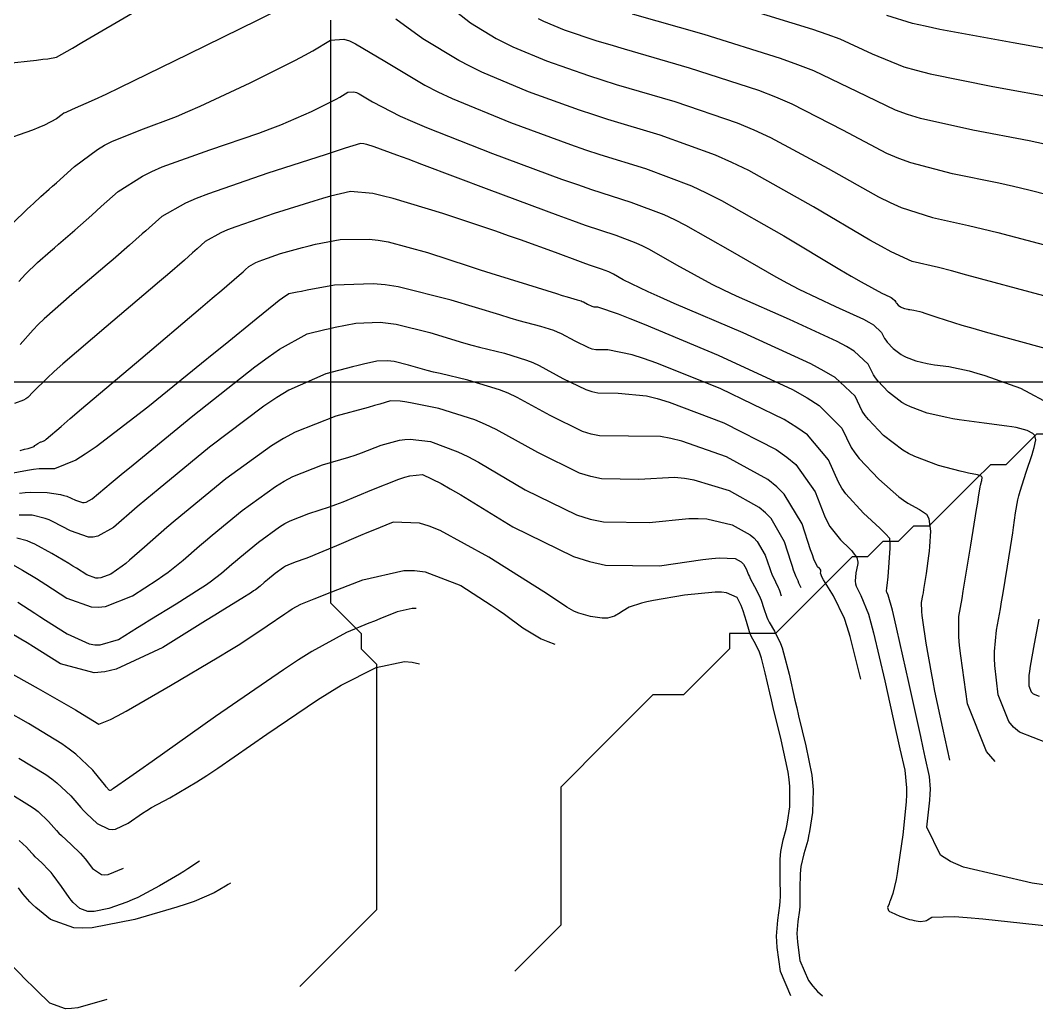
# Model space of a CAD drawing. Header units: metres. Extents: x 837117 to 838479, y 1189012 to 1191015.
# Drawn here: x 838122.7 to 838188.9, y 1189013 to 1189077.4 of the extents above; entities that cross this region are included whole.
import ezdxf

# ---------------------------------------------------------------- set-up
doc = ezdxf.new("R2010")
doc.units = ezdxf.units.M
doc.header["$LTSCALE"] = 0.3
for name, color, linetype in [('COTAS 10', 1, 'Continuous'), ('COTAS INT', 252, 'Continuous'), ('DRENAJE', 5, 'Continuous'), ('MARCO IMP', 130, 'Continuous')]:
    doc.layers.add(name, color=color, linetype=linetype)

msp = doc.modelspace()

# ---------------------------------------------------------------- linework, layer by layer
at = {"layer": 'COTAS 10'}
for points in [[(838189.402, 1189069.378), (838188.403, 1189069.592), (838184.738, 1189070.287), (838181.329, 1189071.057), (838180.492, 1189071.317), (838179.702, 1189071.598), (838177.232, 1189072.782), (838174.38, 1189074.156), (838173.348, 1189074.556), (838172.212, 1189074.965), (838167.232, 1189076.515), (838162.572, 1189077.845)], [(838122.597, 1189060.422), (838122.809, 1189060.674), (838123.023, 1189060.914), (838123.802, 1189061.666), (838124.653, 1189062.394), (838124.911, 1189062.618), (838125.179, 1189062.851), (838126.231, 1189063.775), (838127.343, 1189064.76), (838127.955, 1189065.304), (838129.053, 1189066.284), (838130.634, 1189067.299), (838131.244, 1189067.592), (838131.928, 1189067.891), (838135.022, 1189069.015), (838138.216, 1189070.102), (838138.964, 1189070.377), (838139.653, 1189070.641), (838141.65, 1189071.501), (838142.994, 1189072.173), (838143.272, 1189072.319), (838143.509, 1189072.448), (838144.025, 1189072.766), (838144.422, 1189072.795), (838144.585, 1189072.74), (838144.77, 1189072.659), (838145.629, 1189072.139), (838147.442, 1189071.199), (838148.229, 1189070.853), (838149.139, 1189070.469), (838153.457, 1189068.772), (838157.954, 1189067.105), (838158.977, 1189066.74), (838159.905, 1189066.417), (838162.452, 1189065.599), (838164.615, 1189064.786), (838165.3, 1189064.465), (838166.021, 1189064.103), (838168.938, 1189062.452), (838171.913, 1189060.724), (838172.671, 1189060.314), (838173.402, 1189059.933), (838175.806, 1189058.804), (838177.616, 1189057.974), (838177.972, 1189057.783), (838178.265, 1189057.607), (838178.799, 1189057.111), (838178.99, 1189056.712), (838179.068, 1189056.598), (838179.156, 1189056.483), (838179.56, 1189056.055), (838180.074, 1189055.667), (838180.23, 1189055.577), (838180.393, 1189055.495), (838181.032, 1189055.26), (838181.775, 1189055.089), (838182.004, 1189055.046), (838182.242, 1189055.006), (838183.185, 1189054.878), (838184.513, 1189054.595), (838184.994, 1189054.456), (838185.525, 1189054.291), (838187.849, 1189053.479), (838189.948, 1189052.353)], [(838122.637, 1189046.626), (838123.006, 1189046.668), (838123.354, 1189046.696), (838124.443, 1189046.679), (838125.307, 1189046.538), (838125.513, 1189046.486), (838125.704, 1189046.43), (838126.274, 1189046.183), (838126.732, 1189046.026), (838126.852, 1189046.026), (838126.97, 1189046.045), (838127.371, 1189046.271), (838128.61, 1189047.313), (838129.255, 1189047.846), (838130.032, 1189048.485), (838133.93, 1189051.679), (838137.964, 1189054.862), (838138.827, 1189055.494), (838139.579, 1189056.018), (838141.377, 1189057.012), (838142.518, 1189057.295), (838142.856, 1189057.371), (838143.204, 1189057.446), (838144.542, 1189057.709), (838146.133, 1189057.77), (838146.641, 1189057.719), (838147.179, 1189057.637), (838149.364, 1189057.093), (838151.554, 1189056.437), (838152.095, 1189056.285), (838152.607, 1189056.145), (838154.221, 1189055.747), (838155.672, 1189055.305), (838156.083, 1189055.137), (838156.497, 1189054.95), (838158.022, 1189054.112), (838159.519, 1189053.378), (838159.916, 1189053.256), (838160.304, 1189053.169), (838161.64, 1189053.151), (838163.476, 1189052.982), (838164.18, 1189052.801), (838164.968, 1189052.562), (838168.517, 1189051.212), (838171.926, 1189049.47), (838172.625, 1189048.984), (838173.219, 1189048.496), (838174.477, 1189046.717), (838175.075, 1189045.147), (838175.251, 1189044.79), (838175.432, 1189044.466), (838176.123, 1189043.579), (838176.726, 1189042.997), (838176.851, 1189042.867), (838176.957, 1189042.749), (838177.189, 1189042.433), (838177.249, 1189042.142), (838177.247, 1189042.04), (838177.236, 1189041.928), (838177.13, 1189041.448), (838177.082, 1189040.891), (838177.108, 1189040.731), (838177.152, 1189040.569), (838177.451, 1189039.965), (838177.94, 1189038.735), (838178.103, 1189038.179), (838178.279, 1189037.529), (838179.013, 1189034.404), (838179.708, 1189031.236), (838179.858, 1189030.56), (838179.99, 1189029.971), (838180.316, 1189028.57), (838180.42, 1189027.419), (838180.412, 1189026.989), (838180.389, 1189026.509), (838180.172, 1189024.372), (838179.879, 1189022.292), (838179.807, 1189021.848), (838179.739, 1189021.462), (838179.528, 1189020.542), (838179.361, 1189020.07), (838179.321, 1189019.965), (838179.284, 1189019.871), (838179.174, 1189019.626), (838179.241, 1189019.436), (838179.316, 1189019.377), (838179.415, 1189019.316), (838179.978, 1189019.07), (838180.623, 1189018.856), (838180.775, 1189018.814), (838180.914, 1189018.779), (838181.319, 1189018.718), (838181.635, 1189018.754), (838181.717, 1189018.781), (838181.798, 1189018.814), (838182.075, 1189018.997), (838183.543, 1189019.035), (838184.375, 1189018.977), (838185.391, 1189018.89), (838190.6, 1189018.332)], [(838172.89, 1189013.872), (838172.213, 1189015.464), (838171.993, 1189017.03), (838171.967, 1189017.404), (838171.956, 1189017.752), (838172.041, 1189018.791), (838172.177, 1189019.747), (838172.197, 1189020.043), (838172.211, 1189020.352), (838172.199, 1189021.579), (838172.192, 1189022.756), (838172.208, 1189023.032), (838172.232, 1189023.287), (838172.387, 1189024.033), (838172.58, 1189024.731), (838172.629, 1189024.957), (838172.675, 1189025.197), (838172.828, 1189026.18), (838172.826, 1189027.506), (838172.776, 1189027.961), (838172.703, 1189028.455), (838172.26, 1189030.559), (838171.744, 1189032.661), (838171.626, 1189033.154), (838171.518, 1189033.609), (838171.216, 1189034.929), (838170.977, 1189035.868), (838170.909, 1189036.081), (838170.839, 1189036.275), (838170.579, 1189036.808), (838170.327, 1189037.277), (838170.262, 1189037.43), (838170.199, 1189037.594), (838169.989, 1189038.273), (838169.779, 1189038.966), (838169.716, 1189039.139), (838169.65, 1189039.304), (838169.395, 1189039.832), (838168.704, 1189040.142), (838168.363, 1189040.17), (838167.958, 1189040.173), (838165.955, 1189039.973), (838163.928, 1189039.632), (838163.507, 1189039.546), (838163.147, 1189039.464), (838162.355, 1189039.198), (838161.968, 1189038.962), (838161.863, 1189038.899), (838161.76, 1189038.837), (838161.396, 1189038.623), (838160.939, 1189038.492), (838160.778, 1189038.483), (838160.601, 1189038.486), (838159.836, 1189038.595), (838159.073, 1189038.801), (838158.898, 1189038.865), (838158.738, 1189038.932), (838158.291, 1189039.198), (838157.302, 1189039.873), (838156.8, 1189040.196), (838156.199, 1189040.58), (838153.208, 1189042.461), (838150.039, 1189044.19), (838149.327, 1189044.478), (838148.687, 1189044.683), (838146.973, 1189044.735), (838145.649, 1189044.204), (838145.256, 1189044.042), (838144.85, 1189043.873), (838143.287, 1189043.206), (838141.877, 1189042.611), (838141.568, 1189042.486), (838141.294, 1189042.38), (838140.597, 1189042.14), (838140.11, 1189041.948), (838139.969, 1189041.872), (838139.824, 1189041.786), (838139.278, 1189041.389), (838138.785, 1189040.983), (838138.674, 1189040.89), (838138.574, 1189040.805), (838138.307, 1189040.572), (838138.004, 1189040.34), (838137.883, 1189040.256), (838137.745, 1189040.165), (838137.109, 1189039.764), (838135.868, 1189038.998), (838135.348, 1189038.675), (838134.751, 1189038.305), (838131.959, 1189036.568), (838128.937, 1189035.159), (838128.196, 1189034.995), (838127.495, 1189034.929), (838125.311, 1189035.505), (838123.551, 1189036.607), (838123.119, 1189036.872), (838122.71, 1189037.12), (838121.433, 1189037.868)], [(838189.036, 1189038.428), (838188.729, 1189036.818), (838188.473, 1189035.352), (838188.431, 1189035.034), (838188.4, 1189034.754), (838188.392, 1189034.064), (838188.538, 1189033.693), (838188.605, 1189033.616), (838188.684, 1189033.549), (838189.066, 1189033.397)], [(838134.347, 1189022.655), (838133.608, 1189022.149), (838133.34, 1189021.979), (838133.044, 1189021.797), (838131.743, 1189021.03), (838130.336, 1189020.286), (838129.973, 1189020.117), (838129.621, 1189019.965), (838128.447, 1189019.554), (838127.486, 1189019.368), (838127.27, 1189019.359), (838127.075, 1189019.368), (838126.551, 1189019.554), (838126.134, 1189019.96), (838126.007, 1189020.108), (838125.876, 1189020.272), (838125.359, 1189020.992), (838124.829, 1189021.73), (838124.689, 1189021.904), (838124.551, 1189022.066), (838124.078, 1189022.544), (838123.649, 1189022.939), (838123.54, 1189023.05), (838123.434, 1189023.16), (838123.084, 1189023.563), (838122.619, 1189024.004)]]:
    msp.add_lwpolyline(points, dxfattribs=at)
at = {"layer": 'COTAS INT'}
for points in [[(838121.717, 1189074.635), (838123.747, 1189074.861), (838124.143, 1189074.908), (838124.468, 1189074.949), (838125.04, 1189075.042), (838126.082, 1189075.644), (838126.702, 1189076.006), (838127.466, 1189076.452), (838131.423, 1189078.769)], [(838150.613, 1189078.398), (838152.008, 1189077.288), (838153.691, 1189076.27), (838154.217, 1189075.998), (838154.768, 1189075.731), (838156.972, 1189074.803), (838159.695, 1189073.85), (838160.573, 1189073.566), (838161.505, 1189073.274), (838165.32, 1189072.148), (838169.389, 1189070.762), (838170.48, 1189070.306), (838171.557, 1189069.819), (838175.32, 1189067.795), (838178.592, 1189065.948), (838179.358, 1189065.571), (838180.065, 1189065.252), (838182.113, 1189064.588), (838184.465, 1189064.084), (838185.363, 1189063.866), (838186.368, 1189063.615), (838190.887, 1189062.426)], [(838138.983, 1189077.866), (838138.112, 1189077.431), (838133.649, 1189075.237), (838129.145, 1189073.052), (838128.247, 1189072.622), (838127.501, 1189072.269), (838126.066, 1189071.628), (838125.638, 1189071.449), (838125.525, 1189071.388), (838125.416, 1189071.321), (838125.043, 1189071.038), (838124.264, 1189070.617), (838123.899, 1189070.463), (838123.468, 1189070.294), (838121.372, 1189069.551)], [(838169.985, 1189078.188), (838174.288, 1189076.878), (838175.232, 1189076.554), (838176.067, 1189076.247), (838178.188, 1189075.275), (838180.257, 1189074.422), (838181.06, 1189074.19), (838181.962, 1189073.959), (838186.05, 1189073.137), (838190.372, 1189072.345)], [(838192.341, 1189075.099), (838187.362, 1189075.986), (838182.594, 1189076.861), (838181.627, 1189077.063), (838180.812, 1189077.247), (838179.144, 1189077.768)], [(838189.371, 1189059.502), (838184.355, 1189060.845), (838183.343, 1189061.111), (838182.496, 1189061.33), (838180.801, 1189061.738), (838179.432, 1189062.35), (838178.791, 1189062.698), (838178.037, 1189063.123), (838174.364, 1189065.302), (838170.146, 1189067.65), (838169.046, 1189068.181), (838167.977, 1189068.661), (838164.364, 1189069.965), (838160.972, 1189070.988), (838160.041, 1189071.291), (838159.115, 1189071.602), (838155.8, 1189072.793), (838152.744, 1189074.079), (838151.979, 1189074.45), (838151.251, 1189074.826), (838148.916, 1189076.239), (838147.151, 1189077.521)], [(838192.404, 1189065.35), (838188.381, 1189066.385), (838187.382, 1189066.622), (838186.434, 1189066.838), (838183.425, 1189067.437), (838180.697, 1189068.154), (838179.925, 1189068.444), (838179.147, 1189068.773), (838176.276, 1189070.289), (838172.969, 1189071.987), (838171.914, 1189072.431), (838170.8, 1189072.864), (838166.276, 1189074.332), (838162.039, 1189075.56), (838161.105, 1189075.842), (838160.275, 1189076.098), (838158.143, 1189076.814), (838156.792, 1189077.382), (838156.454, 1189077.546)], [(838122.177, 1189064.211), (838123.136, 1189065.132), (838123.348, 1189065.334), (838123.537, 1189065.512), (838124.025, 1189065.961), (838124.565, 1189066.441), (838124.787, 1189066.639), (838125.04, 1189066.865), (838126.214, 1189067.915), (838127.716, 1189069.034), (838128.176, 1189069.303), (838128.655, 1189069.556), (838130.544, 1189070.321), (838132.858, 1189071.186), (838133.606, 1189071.5), (838134.399, 1189071.846), (838137.65, 1189073.369), (838140.613, 1189074.852), (838141.226, 1189075.173), (838141.749, 1189075.457), (838142.885, 1189076.159), (838143.762, 1189076.222), (838144.12, 1189076.102), (838144.529, 1189075.922), (838146.422, 1189074.776), (838149.032, 1189073.23), (838149.892, 1189072.798), (838150.811, 1189072.364), (838154.629, 1189070.783), (838158.534, 1189069.353), (838159.509, 1189069.016), (838160.438, 1189068.703), (838163.408, 1189067.782), (838166.414, 1189066.651), (838167.366, 1189066.206), (838168.369, 1189065.703), (838172.422, 1189063.408), (838176.075, 1189061.21), (838176.825, 1189060.768), (838177.463, 1189060.398), (838178.823, 1189059.664), (838179.331, 1189059.432), (838179.431, 1189059.378), (838179.513, 1189059.329), (838179.663, 1189059.189), (838179.717, 1189059.077), (838179.738, 1189059.046), (838179.763, 1189059.013), (838179.877, 1189058.893), (838180.021, 1189058.784), (838180.065, 1189058.759), (838180.11, 1189058.736), (838180.289, 1189058.67), (838180.498, 1189058.622), (838180.562, 1189058.61), (838180.629, 1189058.599), (838180.894, 1189058.563), (838181.297, 1189058.472), (838181.451, 1189058.426), (838181.624, 1189058.371), (838182.403, 1189058.096), (838184.029, 1189057.584), (838184.735, 1189057.379), (838185.553, 1189057.147), (838189.435, 1189056.082)], [(838189.572, 1189030.35), (838187.775, 1189031.063), (838187.403, 1189031.377), (838187.086, 1189031.743), (838186.397, 1189033.485), (838186.177, 1189035.395), (838186.156, 1189035.866), (838186.152, 1189036.311), (838186.281, 1189037.71), (838186.538, 1189039.1), (838186.616, 1189039.539), (838186.696, 1189040.002), (838187.006, 1189041.874), (838187.284, 1189043.641), (838187.343, 1189044.039), (838187.395, 1189044.397), (838187.518, 1189045.359), (838187.669, 1189046.191), (838187.739, 1189046.466), (838187.82, 1189046.761), (838188.215, 1189047.991), (838188.599, 1189049.143), (838188.675, 1189049.388), (838188.737, 1189049.603), (838188.851, 1189050.113), (838188.78, 1189050.391), (838188.726, 1189050.459), (838188.657, 1189050.523), (838188.286, 1189050.723), (838187.571, 1189050.901), (838187.285, 1189050.951), (838186.961, 1189051.003), (838185.477, 1189051.194), (838183.855, 1189051.413), (838183.445, 1189051.483), (838183.052, 1189051.555), (838181.774, 1189051.85), (838180.676, 1189052.253), (838180.396, 1189052.395), (838180.127, 1189052.55), (838179.244, 1189053.217), (838178.548, 1189053.953), (838178.397, 1189054.151), (838178.264, 1189054.346), (838177.934, 1189055.032), (838177.016, 1189055.886), (838176.513, 1189056.187), (838175.901, 1189056.517), (838172.789, 1189057.943), (838169.341, 1189059.468), (838168.518, 1189059.86), (838167.751, 1189060.239), (838165.453, 1189061.496), (838163.674, 1189062.504), (838163.234, 1189062.724), (838162.816, 1189062.92), (838161.496, 1189063.416), (838159.514, 1189064.077), (838158.679, 1189064.376), (838157.72, 1189064.726), (838153.221, 1189066.408), (838148.843, 1189068.061), (838147.96, 1189068.392), (838147.219, 1189068.668), (838145.733, 1189069.21), (838145.26, 1189069.353), (838145.158, 1189069.379), (838145.07, 1189069.398), (838144.857, 1189069.418), (838143.85, 1189069.109), (838143.262, 1189068.921), (838142.539, 1189068.69), (838138.809, 1189067.485), (838134.946, 1189066.143), (838134.139, 1189065.825), (838133.446, 1189065.529), (838131.893, 1189064.654), (838131.079, 1189063.928), (838130.853, 1189063.727), (838130.626, 1189063.525), (838129.803, 1189062.796), (838128.723, 1189061.857), (838128.335, 1189061.524), (838127.908, 1189061.159), (838126.043, 1189059.574), (838124.239, 1189057.983), (838123.85, 1189057.614), (838123.51, 1189057.276), (838122.679, 1189056.313)], [(838186.201, 1189029.139), (838185.634, 1189029.792), (838184.403, 1189032.907), (838183.954, 1189036.036), (838183.881, 1189036.698), (838183.83, 1189037.271), (838183.832, 1189038.603), (838184.041, 1189039.771), (838184.121, 1189040.241), (838184.21, 1189040.775), (838184.612, 1189043.232), (838184.988, 1189045.561), (838185.06, 1189046.014), (838185.119, 1189046.383), (838185.218, 1189047.024), (838185.243, 1189047.149), (838185.255, 1189047.194), (838185.269, 1189047.244), (838185.339, 1189047.459), (838185.345, 1189047.663), (838185.319, 1189047.704), (838185.28, 1189047.74), (838185.04, 1189047.817), (838184.458, 1189047.934), (838184.205, 1189047.996), (838183.911, 1189048.069), (838182.516, 1189048.44), (838180.958, 1189049.012), (838180.562, 1189049.213), (838180.18, 1189049.432), (838178.928, 1189050.379), (838177.941, 1189051.422), (838177.727, 1189051.703), (838177.538, 1189051.981), (838177.07, 1189052.953), (838175.768, 1189054.164), (838175.054, 1189054.592), (838174.185, 1189055.06), (838169.772, 1189057.083), (838165.281, 1189059.003), (838164.364, 1189059.406), (838163.588, 1189059.753), (838161.969, 1189060.54), (838161.326, 1189060.904), (838161.167, 1189060.984), (838161.017, 1189061.054), (838160.54, 1189061.233), (838159.825, 1189061.472), (838159.523, 1189061.58), (838159.177, 1189061.706), (838157.553, 1189062.313), (838155.262, 1189063.145), (838154.495, 1189063.412), (838153.672, 1189063.696), (838150.218, 1189064.855), (838146.965, 1189065.843), (838146.267, 1189066.02), (838145.658, 1189066.154), (838144.189, 1189066.285), (838142.884, 1189065.98), (838142.378, 1189065.838), (838141.808, 1189065.671), (838139.226, 1189064.863), (838136.716, 1189063.992), (838136.192, 1189063.785), (838135.742, 1189063.593), (838134.733, 1189063.024), (838134.204, 1189062.552), (838134.057, 1189062.421), (838133.909, 1189062.29), (838133.374, 1189061.816), (838132.267, 1189060.863), (838131.759, 1189060.43), (838131.163, 1189059.923), (838128.284, 1189057.482), (838125.455, 1189055.053), (838124.891, 1189054.554), (838124.423, 1189054.131), (838123.522, 1189053.227), (838123.163, 1189052.86), (838123.037, 1189052.775), (838122.898, 1189052.698), (838122.297, 1189052.477)], [(838122.666, 1189049.421), (838122.965, 1189049.492), (838123.205, 1189049.552), (838123.595, 1189049.673), (838123.639, 1189049.731), (838123.662, 1189049.75), (838123.689, 1189049.771), (838123.825, 1189049.861), (838123.98, 1189049.947), (838124.018, 1189049.966), (838124.055, 1189049.982), (838124.173, 1189050.024), (838124.267, 1189050.058), (838124.288, 1189050.07), (838124.308, 1189050.084), (838124.364, 1189050.141), (838125.335, 1189050.985), (838125.932, 1189051.494), (838126.671, 1189052.123), (838130.525, 1189055.391), (838134.419, 1189058.688), (838135.183, 1189059.336), (838135.811, 1189059.869), (838136.946, 1189060.837), (838137.193, 1189061.056), (838137.329, 1189061.176), (838137.572, 1189061.394), (838138.037, 1189061.656), (838138.245, 1189061.744), (838138.487, 1189061.84), (838139.643, 1189062.242), (838141.077, 1189062.653), (838141.494, 1189062.755), (838141.918, 1189062.851), (838143.522, 1189063.153), (838145.404, 1189063.187), (838146.005, 1189063.113), (838146.64, 1189063.004), (838149.221, 1189062.311), (838151.924, 1189061.427), (838152.637, 1189061.197), (838153.334, 1189060.973), (838155.722, 1189060.22), (838157.611, 1189059.637), (838157.993, 1189059.521), (838158.315, 1189059.425), (838158.968, 1189059.24), (838159.227, 1189059.161), (838159.3, 1189059.131), (838159.374, 1189059.098), (838159.647, 1189058.948), (838159.914, 1189058.817), (838159.985, 1189058.795), (838160.054, 1189058.78), (838160.293, 1189058.776), (838161.637, 1189058.318), (838162.403, 1189058.015), (838163.34, 1189057.637), (838168.147, 1189055.635), (838172.986, 1189053.385), (838173.943, 1189052.85), (838174.733, 1189052.353), (838176.206, 1189050.874), (838176.812, 1189049.615), (838177.056, 1189049.256), (838177.333, 1189048.892), (838178.611, 1189047.54), (838179.927, 1189046.399), (838180.229, 1189046.167), (838180.503, 1189045.972), (838181.264, 1189045.574), (838181.728, 1189045.259), (838181.815, 1189045.117), (838181.883, 1189044.951), (838181.979, 1189044.151), (838181.923, 1189043.146), (838181.895, 1189042.85), (838181.862, 1189042.547), (838181.701, 1189041.387), (838181.533, 1189040.361), (838181.497, 1189040.142), (838181.464, 1189039.951), (838181.383, 1189039.496), (838181.397, 1189038.927), (838181.424, 1189038.664), (838181.462, 1189038.356), (838181.682, 1189036.864), (838182.021, 1189034.925), (838182.134, 1189034.336), (838182.254, 1189033.723), (838182.757, 1189031.321), (838183.215, 1189029.224)], [(838193.452, 1189020.525), (838188.607, 1189021.204), (838184.126, 1189022.251), (838183.294, 1189022.628), (838182.639, 1189023.044), (838181.752, 1189024.86), (838181.942, 1189026.624), (838181.967, 1189027.006), (838181.98, 1189027.342), (838181.927, 1189028.172), (838181.639, 1189029.433), (838181.504, 1189030.042), (838181.345, 1189030.762), (838180.573, 1189034.299), (838179.801, 1189037.768), (838179.643, 1189038.447), (838179.509, 1189039.003), (838179.227, 1189039.989), (838179.137, 1189040.174), (838179.124, 1189040.225), (838179.117, 1189040.274), (838179.133, 1189040.45), (838179.189, 1189040.811), (838179.207, 1189040.977), (838179.225, 1189041.173), (838179.296, 1189042.117), (838179.349, 1189043.046), (838179.356, 1189043.23), (838179.358, 1189043.384), (838179.339, 1189043.676), (838179.048, 1189043.984), (838178.881, 1189044.146), (838178.675, 1189044.342), (838177.618, 1189045.328), (838176.475, 1189046.593), (838176.216, 1189046.965), (838175.982, 1189047.345), (838175.342, 1189048.796), (838173.976, 1189050.424), (838173.284, 1189050.917), (838172.456, 1189051.428), (838168.332, 1189053.423), (838164.154, 1189055.099), (838163.291, 1189055.408), (838162.557, 1189055.65), (838160.967, 1189055.964), (838160.179, 1189055.974), (838159.95, 1189056.026), (838159.717, 1189056.097), (838158.834, 1189056.53), (838157.935, 1189057.024), (838157.691, 1189057.134), (838157.45, 1189057.233), (838156.594, 1189057.494), (838155.186, 1189057.871), (838154.595, 1189058.043), (838153.918, 1189058.244), (838150.747, 1189059.215), (838147.31, 1189060.071), (838146.464, 1189060.199), (838145.665, 1189060.281), (838143.162, 1189060.184), (838141.363, 1189059.852), (838141.008, 1189059.785), (838140.715, 1189059.73), (838140.174, 1189059.622), (838139.764, 1189059.346), (838139.553, 1189059.186), (838139.301, 1189058.989), (838138.04, 1189057.972), (838136.023, 1189056.33), (838135.295, 1189055.738), (838134.493, 1189055.087), (838130.982, 1189052.242), (838127.623, 1189049.659), (838126.916, 1189049.174), (838126.306, 1189048.788), (838124.911, 1189048.224), (838123.907, 1189048.207), (838123.544, 1189048.166), (838123.144, 1189048.109), (838121.393, 1189047.773)], [(838177.454, 1189034.509), (838176.757, 1189037.29), (838176.564, 1189037.911), (838176.371, 1189038.468), (838175.674, 1189039.941), (838175.12, 1189040.807), (838175.016, 1189040.981), (838174.935, 1189041.127), (838174.824, 1189041.417), (838174.844, 1189041.51), (838174.846, 1189041.532), (838174.847, 1189041.552), (838174.835, 1189041.608), (838174.79, 1189041.669), (838174.769, 1189041.692), (838174.745, 1189041.717), (838174.629, 1189041.83), (838174.388, 1189042.339), (838174.286, 1189042.614), (838174.168, 1189042.948), (838173.613, 1189044.638), (838172.461, 1189046.567), (838171.967, 1189047.051), (838171.396, 1189047.513), (838168.702, 1189049.001), (838165.781, 1189050.025), (838165.068, 1189050.194), (838164.396, 1189050.315), (838162.314, 1189050.338), (838160.429, 1189050.364), (838159.881, 1189050.486), (838159.322, 1189050.658), (838157.21, 1189051.694), (838155.058, 1189052.876), (838154.474, 1189053.14), (838153.895, 1189053.376), (838151.847, 1189054), (838150.029, 1189054.42), (838149.595, 1189054.527), (838149.191, 1189054.63), (838147.981, 1189054.971), (838147.048, 1189055.203), (838146.818, 1189055.238), (838146.601, 1189055.26), (838145.922, 1189055.234), (838145.046, 1189055.04), (838144.704, 1189054.956), (838144.321, 1189054.859), (838142.579, 1189054.402), (838140.188, 1189053.339), (838139.395, 1189052.861), (838138.544, 1189052.302), (838135, 1189049.621), (838131.659, 1189046.872), (838130.937, 1189046.271), (838130.304, 1189045.739), (838128.752, 1189044.397), (838127.729, 1189043.821), (838127.43, 1189043.773), (838127.123, 1189043.772), (838125.956, 1189044.173), (838124.834, 1189044.765), (838124.556, 1189044.885), (838124.292, 1189044.986), (838123.455, 1189045.193), (838122.608, 1189045.206)], [(838173.567, 1189040.458), (838173.405, 1189040.776), (838173.355, 1189040.928), (838173.338, 1189040.971), (838173.32, 1189041.014), (838173.24, 1189041.171), (838173.066, 1189041.619), (838172.988, 1189041.846), (838172.897, 1189042.117), (838172.462, 1189043.467), (838171.598, 1189044.974), (838171.236, 1189045.345), (838170.822, 1189045.695), (838168.887, 1189046.789), (838166.595, 1189047.488), (838165.956, 1189047.588), (838165.316, 1189047.647), (838162.988, 1189047.525), (838160.553, 1189047.559), (838159.846, 1189047.716), (838159.124, 1189047.939), (838156.397, 1189049.277), (838153.691, 1189050.787), (838152.983, 1189051.117), (838152.292, 1189051.41), (838149.945, 1189052.15), (838148.104, 1189052.526), (838147.733, 1189052.59), (838147.421, 1189052.635), (838146.797, 1189052.65), (838146.111, 1189052.435), (838145.761, 1189052.335), (838145.342, 1189052.218), (838143.25, 1189051.649), (838140.6, 1189050.607), (838139.83, 1189050.192), (838139.043, 1189049.721), (838136.069, 1189047.563), (838133.385, 1189045.35), (838132.782, 1189044.844), (838132.239, 1189044.385), (838130.781, 1189043.113), (838129.797, 1189042.255), (838129.552, 1189042.056), (838129.319, 1189041.874), (838128.578, 1189041.358), (838127.936, 1189041.103), (838127.766, 1189041.085), (838127.599, 1189041.09), (838127.023, 1189041.302), (838126.334, 1189041.736), (838126.096, 1189041.882), (838125.837, 1189042.038), (838124.73, 1189042.697), (838123.628, 1189043.297), (838123.372, 1189043.417), (838123.137, 1189043.516), (838122.466, 1189043.707)], [(838122.174, 1189041.976), (838122.834, 1189041.616), (838123.73, 1189041.07), (838124.031, 1189040.88), (838124.356, 1189040.674), (838125.724, 1189039.792), (838127.301, 1189039.213), (838127.759, 1189039.198), (838128.225, 1189039.246), (838129.983, 1189039.946), (838131.595, 1189040.978), (838131.969, 1189041.236), (838132.312, 1189041.481), (838133.29, 1189042.266), (838134.351, 1189043.191), (838134.746, 1189043.526), (838135.185, 1189043.894), (838137.139, 1189045.505), (838139.304, 1189047.076), (838139.876, 1189047.418), (838140.437, 1189047.721), (838142.365, 1189048.479), (838144.08, 1189048.976), (838144.506, 1189049.114), (838144.911, 1189049.252), (838146.196, 1189049.749), (838147.388, 1189050.089), (838147.734, 1189050.128), (838148.087, 1189050.143), (838149.416, 1189049.996), (838151.197, 1189049.331), (838151.835, 1189049.018), (838152.535, 1189048.65), (838155.585, 1189046.859), (838158.927, 1189045.219), (838159.811, 1189044.947), (838160.678, 1189044.753), (838163.661, 1189044.712), (838166.235, 1189044.979), (838166.844, 1189044.981), (838167.409, 1189044.95), (838169.072, 1189044.578), (838170.235, 1189043.92), (838170.483, 1189043.71), (838170.7, 1189043.487), (838171.22, 1189042.582), (838171.511, 1189041.718), (838171.585, 1189041.521), (838171.655, 1189041.343), (838171.884, 1189040.856), (838172.069, 1189040.492), (838172.112, 1189040.393), (838172.152, 1189040.294), (838172.266, 1189039.942)], [(838122.524, 1189039.521), (838123.622, 1189038.81), (838123.962, 1189038.591), (838124.318, 1189038.363), (838125.734, 1189037.461), (838127.169, 1189036.82), (838127.538, 1189036.757), (838127.893, 1189036.742), (838129.073, 1189037.103), (838130.316, 1189037.873), (838130.712, 1189038.117), (838131.13, 1189038.374), (838132.827, 1189039.415), (838134.404, 1189040.408), (838134.746, 1189040.636), (838135.048, 1189040.843), (838135.798, 1189041.419), (838136.463, 1189041.998), (838136.71, 1189042.208), (838136.985, 1189042.438), (838138.208, 1189043.447), (838139.564, 1189044.431), (838139.922, 1189044.645), (838140.274, 1189044.835), (838141.481, 1189045.309), (838142.818, 1189045.735), (838143.25, 1189045.893), (838143.71, 1189046.068), (838145.596, 1189046.847), (838147.355, 1189047.543), (838147.736, 1189047.666), (838148.069, 1189047.759), (838148.887, 1189047.842), (838150.103, 1189047.252), (838150.687, 1189046.919), (838151.379, 1189046.514), (838154.772, 1189044.441), (838158.73, 1189042.499), (838159.777, 1189042.177), (838160.803, 1189041.948), (838164.335, 1189041.899), (838167.155, 1189042.312), (838167.733, 1189042.374), (838168.222, 1189042.413), (838169.257, 1189042.367), (838169.647, 1189042.146), (838169.73, 1189042.075), (838169.803, 1189042.001), (838169.977, 1189041.697), (838170.125, 1189041.318), (838170.182, 1189041.197), (838170.245, 1189041.068), (838170.528, 1189040.541), (838170.818, 1189039.971), (838170.886, 1189039.815), (838170.948, 1189039.66), (838171.128, 1189039.107), (838171.322, 1189038.549), (838171.393, 1189038.391), (838171.472, 1189038.231), (838171.821, 1189037.639), (838172.21, 1189036.841), (838172.314, 1189036.551), (838172.417, 1189036.231), (838172.776, 1189034.824), (838173.156, 1189033.134), (838173.272, 1189032.635), (838173.394, 1189032.123), (838173.871, 1189030.161), (838174.246, 1189028.248), (838174.303, 1189027.767), (838174.339, 1189027.306), (838174.297, 1189025.819), (838174.105, 1189024.583), (838174.046, 1189024.281), (838173.985, 1189023.998), (838173.742, 1189023.12), (838173.543, 1189022.31), (838173.509, 1189022.069), (838173.484, 1189021.821), (838173.469, 1189020.861), (838173.478, 1189019.921), (838173.468, 1189019.684), (838173.452, 1189019.458), (838173.349, 1189018.725), (838173.284, 1189017.929), (838173.292, 1189017.663), (838173.312, 1189017.376), (838173.48, 1189016.176), (838174.041, 1189014.861), (838174.308, 1189014.501), (838174.625, 1189014.144), (838174.956, 1189013.872)], [(838120.873, 1189035.559), (838123.837, 1189033.891), (838126.272, 1189032.502), (838126.744, 1189032.226), (838127.129, 1189031.999), (838127.793, 1189031.573), (838128.567, 1189031.888), (838129.023, 1189032.128), (838129.583, 1189032.434), (838132.475, 1189034.09), (838135.613, 1189035.956), (838136.328, 1189036.394), (838136.975, 1189036.798), (838138.757, 1189037.975), (838139.915, 1189038.774), (838140.169, 1189038.941), (838140.393, 1189039.083), (838140.965, 1189039.399), (838141.818, 1189039.74), (838142.22, 1189039.898), (838142.694, 1189040.085), (838145.003, 1189040.99), (838147.674, 1189041.592), (838148.375, 1189041.588), (838149.06, 1189041.509), (838151.395, 1189040.604), (838153.366, 1189039.336), (838153.822, 1189039.029), (838154.239, 1189038.739), (838155.419, 1189037.851), (838156.617, 1189037.137), (838157.045, 1189036.958), (838157.515, 1189036.787)], [(838148.473, 1189039.108), (838148.216, 1189039.11), (838147.235, 1189038.889), (838146.109, 1189038.44), (838145.759, 1189038.299), (838145.393, 1189038.15), (838143.936, 1189037.548), (838141.676, 1189036.312), (838140.803, 1189035.764), (838139.824, 1189035.125), (838135.399, 1189032.074), (838131.265, 1189029.143), (838130.469, 1189028.58), (838129.825, 1189028.125), (838128.759, 1189027.381), (838128.686, 1189027.341), (838128.667, 1189027.331), (838128.649, 1189027.32), (838128.592, 1189027.28), (838128.542, 1189027.256), (838128.528, 1189027.255), (838128.515, 1189027.256), (838128.47, 1189027.279), (838128.282, 1189027.5), (838128.179, 1189027.626), (838128.054, 1189027.779), (838127.418, 1189028.569), (838126.299, 1189029.629), (838125.869, 1189029.954), (838125.387, 1189030.292), (838123.211, 1189031.627), (838120.279, 1189033.273)], [(838122.586, 1189029.362), (838124.338, 1189028.288), (838124.726, 1189028.016), (838125.072, 1189027.754), (838125.974, 1189026.9), (838126.619, 1189026.148), (838126.805, 1189025.951), (838126.993, 1189025.759), (838127.695, 1189025.103), (838128.441, 1189024.727), (838128.657, 1189024.711), (838128.876, 1189024.733), (838129.703, 1189025.129), (838130.641, 1189025.775), (838130.931, 1189025.954), (838131.233, 1189026.134), (838132.434, 1189026.785), (838134.183, 1189027.817), (838134.831, 1189028.237), (838135.551, 1189028.716), (838138.739, 1189030.928), (838142.053, 1189033.17), (838142.851, 1189033.666), (838143.597, 1189034.109), (838145.859, 1189035.261), (838147.714, 1189035.65), (838148.203, 1189035.611), (838148.683, 1189035.51)], [(838121.961, 1189027.098), (838123.289, 1189026.284), (838123.583, 1189026.077), (838123.846, 1189025.879), (838124.529, 1189025.231), (838125.042, 1189024.641), (838125.198, 1189024.478), (838125.359, 1189024.316), (838125.989, 1189023.735), (838126.61, 1189023.143), (838126.766, 1189022.974), (838126.915, 1189022.803), (838127.393, 1189022.169), (838127.967, 1189021.778), (838128.175, 1189021.76), (838128.405, 1189021.781), (838129.415, 1189022.186)], [(838136.369, 1189021.221), (838136.217, 1189021.124), (838136.049, 1189021.02), (838135.31, 1189020.585), (838134.007, 1189020.023), (838133.484, 1189019.839), (838132.889, 1189019.644), (838130.154, 1189018.837), (838127.365, 1189018.298), (838126.737, 1189018.272), (838126.171, 1189018.299), (838124.647, 1189018.838), (838123.692, 1189019.637), (838123.485, 1189019.826), (838123.302, 1189020.003), (838122.849, 1189020.527), (838122.567, 1189020.919)], [(838128.325, 1189013.632), (838126.44, 1189013.083), (838126.017, 1189013.035), (838125.636, 1189013.033), (838124.615, 1189013.402), (838123.737, 1189014.231), (838123.446, 1189014.519), (838123.134, 1189014.832), (838121.834, 1189016.175)]]:
    msp.add_lwpolyline(points, dxfattribs=at)
at = {"layer": 'DRENAJE'}
for points in [[(838142.899, 1189077.464, 0), (838142.899, 1189076.464, 0), (838142.899, 1189075.464, 0), (838142.899, 1189074.465, 0), (838142.899, 1189073.465, 0), (838142.899, 1189072.465, 0), (838142.899, 1189071.466, 0), (838142.899, 1189070.466, 0), (838142.899, 1189069.466, 0), (838142.899, 1189068.467, 0), (838142.899, 1189067.467, 0), (838142.899, 1189066.467, 0), (838142.899, 1189065.468, 0), (838142.899, 1189064.468, 0), (838142.899, 1189063.468, 0), (838142.899, 1189062.469, 0), (838142.899, 1189061.469, 0), (838142.899, 1189060.469, 0), (838142.899, 1189059.47, 0), (838142.899, 1189058.47, 0), (838142.899, 1189057.47, 0), (838142.899, 1189056.471, 0), (838142.899, 1189055.471, 0), (838142.899, 1189054.471, 0), (838142.899, 1189053.472, 0), (838142.899, 1189052.472, 0), (838142.899, 1189051.472, 0), (838142.899, 1189050.473, 0), (838142.899, 1189049.473, 0), (838142.899, 1189048.473, 0), (838142.899, 1189047.474, 0), (838142.899, 1189046.474, 0), (838142.899, 1189045.474, 0), (838142.899, 1189044.475, 0), (838142.899, 1189043.475, 0), (838142.899, 1189042.475, 0), (838142.899, 1189041.476, 0), (838142.899, 1189040.476, 0), (838142.899, 1189039.476, 0), (838143.898, 1189038.477, 0), (838144.898, 1189037.477, 0), (838144.898, 1189036.477, 0), (838145.898, 1189035.478, 0), (838145.898, 1189034.478, 0), (838145.898, 1189033.478, 0), (838145.898, 1189032.479, 0), (838145.898, 1189031.479, 0), (838145.898, 1189030.479, 0), (838145.898, 1189029.48, 0), (838145.898, 1189028.48, 0), (838145.898, 1189027.48, 0), (838145.898, 1189026.481, 0), (838145.898, 1189025.481, 0), (838145.898, 1189024.481, 0), (838145.898, 1189023.482, 0), (838145.898, 1189022.482, 0), (838145.898, 1189021.482, 0), (838145.898, 1189020.483, 0), (838145.898, 1189019.483, 0), (838144.898, 1189018.483, 0), (838143.898, 1189017.484, 0), (838142.899, 1189016.484, 0), (838141.899, 1189015.484, 0), (838140.899, 1189014.485, 0)], [(838189.883, 1189050.473, 0), (838188.883, 1189050.473, 0), (838187.883, 1189049.473, 0), (838186.884, 1189048.473, 0), (838185.884, 1189048.473, 0), (838184.884, 1189047.474, 0), (838183.885, 1189046.474, 0), (838182.885, 1189045.474, 0), (838181.885, 1189044.475, 0), (838180.886, 1189044.475, 0), (838179.886, 1189043.475, 0), (838178.886, 1189043.475, 0), (838177.887, 1189042.475, 0), (838176.887, 1189042.475, 0), (838175.887, 1189041.476, 0), (838174.888, 1189040.476, 0), (838173.888, 1189039.476, 0), (838172.888, 1189038.477, 0), (838171.889, 1189037.477, 0), (838170.889, 1189037.477, 0), (838169.889, 1189037.477, 0), (838168.89, 1189037.477, 0), (838168.89, 1189036.477, 0), (838167.89, 1189035.478, 0), (838166.89, 1189034.478, 0), (838165.891, 1189033.478, 0), (838164.891, 1189033.478, 0), (838163.891, 1189033.478, 0), (838162.892, 1189032.479, 0), (838161.892, 1189031.479, 0), (838160.892, 1189030.479, 0), (838159.893, 1189029.48, 0), (838158.893, 1189028.48, 0), (838157.893, 1189027.48, 0), (838157.893, 1189026.481, 0), (838157.893, 1189025.481, 0), (838157.893, 1189024.481, 0), (838157.893, 1189023.482, 0), (838157.893, 1189022.482, 0), (838157.893, 1189021.482, 0), (838157.893, 1189020.483, 0), (838157.893, 1189019.483, 0), (838157.893, 1189018.483, 0), (838156.894, 1189017.484, 0), (838155.894, 1189016.484, 0), (838154.894, 1189015.484, 0)]]:
    msp.add_polyline3d(points, dxfattribs=at)
at = {"layer": 'MARCO IMP'}
msp.add_lwpolyline([(837116.514, 1189053.872), (837116.514, 1191013.872), (838476.514, 1191013.872), (838476.514, 1189053.872), (837116.514, 1189053.872)], dxfattribs=at)

doc.saveas('drawing.dxf')
